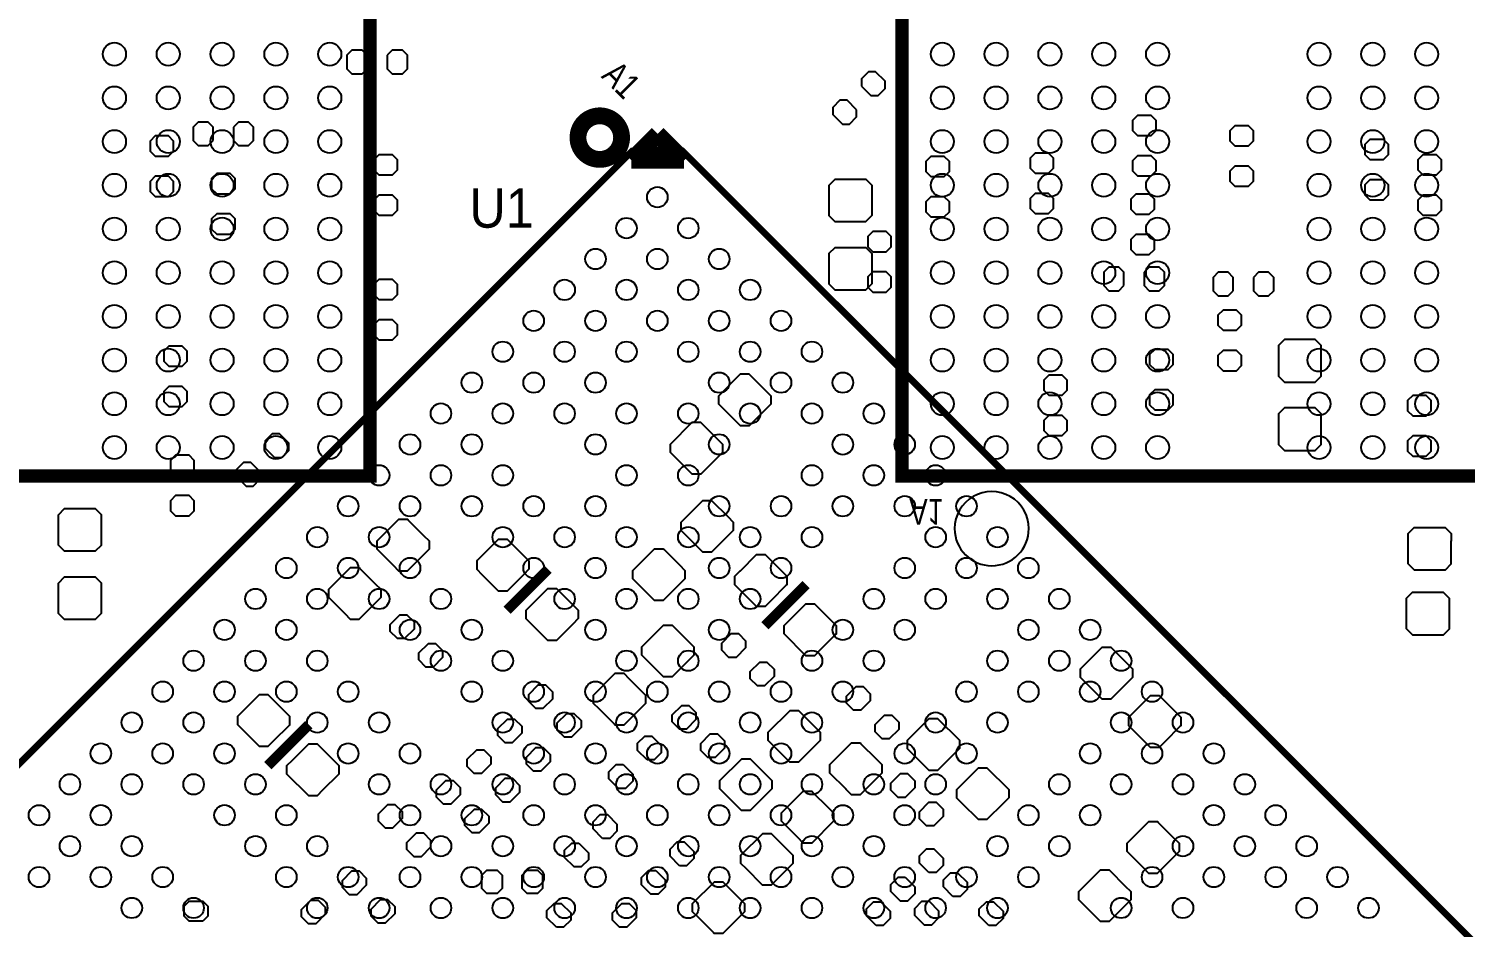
# Model space of a CAD drawing. Extents: x 0 to 69.6, y 0 to 50.1.
# Drawn here: x 27.1 to 48.46, y 26.68 to 40.04 of the extents above; entities that cross this region are included whole.
import ezdxf

# ---------------------------------------------------------------- set-up
doc = ezdxf.new("R2010")
doc.units = 0
for name, color, linetype in [('PG_SILKSCREEN_BOTTOM', 12, 'CONTINUOUS'), ('PG_SILKSCREEN_TOP', 254, 'CONTINUOUS'), ('PIN_BOTTOM', 1, 'CONTINUOUS'), ('PIN_TOP', 110, 'CONTINUOUS')]:
    doc.layers.add(name, color=color, linetype=linetype)

msp = doc.modelspace()

# ---------------------------------------------------------------- linework, layer by layer
at = {"layer": 'PG_SILKSCREEN_BOTTOM'}
for points, const_width in [([(22.17801, 33.389976), (32.17799, 33.389976), (32.17799, 47.890024), (22.17801, 47.890024), (22.17801, 33.389976), (32.17799, 33.389976), (32.17799, 47.890024), (22.17801, 47.890024)], 0.2), ([(40.085035, 33.389976), (50.08499, 33.389951), (50.08499, 47.890024), (40.08501, 47.890024), (40.085035, 33.389976), (50.08499, 33.389951), (50.08499, 47.890024), (40.08501, 47.890024)], 0.2), ([(34.823933, 32.004533), (34.213267, 31.393867)], 0.1524), ([(38.048667, 31.165267), (38.659333, 31.775933)], 0.1524), ([(30.657267, 29.082467), (31.267933, 29.693133)], 0.1524)]:
    msp.add_lwpolyline(points, dxfattribs=dict(at, const_width=const_width))
msp.add_lwpolyline([(41.971519, 32.607987, 1), (40.86849, 32.60799, 1)], format="xyb", close=True, dxfattribs=at)
at = {"layer": 'PG_SILKSCREEN_TOP', "const_width": 0.249911}
msp.add_lwpolyline([(35.916921, 38.423647, 1.000002), (35.268662, 38.423647, 0.999998), (35.916921, 38.423647)], format="xyb", dxfattribs=at)
at = {"layer": 'PG_SILKSCREEN_TOP'}
for points, const_width in [([(36.427181, 38.451993), (36.061599, 38.086386)], 0.249911), ([(36.453191, 38.478206), (36.42708, 38.452196)], 0.249911), ([(36.42708, 38.452196), (36.427181, 38.451993)], 0.249911), ([(36.845189, 38.086208), (36.453191, 38.478206)], 0.249911), ([(21.599601, 23.749), (36.095381, 38.244805)], 0.100101), ([(36.095381, 38.244805), (36.802593, 38.244805)], 0.100101), ([(36.802593, 38.244805), (51.298399, 23.749)], 0.100101), ([(36.061599, 38.086386), (36.845189, 38.086208)], 0.249911)]:
    msp.add_lwpolyline(points, dxfattribs=dict(at, const_width=const_width))
at = {"layer": 'PIN_BOTTOM'}
for points in [[(39.5351, 37.1729), (39.2049, 37.1729), (39.090295, 37.1729), (39.0017, 37.261495), (39.0017, 37.719), (39.0906, 37.8079), (39.204595, 37.8079), (39.2049, 37.807595), (39.5478, 37.807595), (39.6367, 37.718695), (39.6367, 37.375795), (39.6367, 37.264111), (39.545489, 37.1729)], [(39.5351, 36.1569), (39.2049, 36.1569), (39.090295, 36.1569), (39.0017, 36.245495), (39.0017, 36.703), (39.0906, 36.7919), (39.204595, 36.7919), (39.2049, 36.791595), (39.5478, 36.791595), (39.6367, 36.702695), (39.6367, 36.359795), (39.6367, 36.248111), (39.545489, 36.1569)], [(37.676176, 34.145042), (37.442673, 34.378519), (37.361647, 34.45957), (37.361647, 34.584843), (37.685142, 34.908363), (37.810872, 34.908363), (37.891466, 34.827743), (37.891466, 34.827312), (38.133934, 34.584843), (38.133934, 34.459139), (37.891466, 34.21667), (37.812497, 34.137702), (37.683516, 34.137702)], [(36.957762, 33.426629), (36.72426, 33.660105), (36.643234, 33.741157), (36.643234, 33.86643), (36.966728, 34.189949), (37.092458, 34.189949), (37.173052, 34.10933), (37.173052, 34.108898), (37.415521, 33.86643), (37.415521, 33.740725), (37.173052, 33.498257), (37.094084, 33.419288), (36.965103, 33.419288)], [(27.6479, 32.9057), (27.9781, 32.9057), (28.092705, 32.9057), (28.1813, 32.817105), (28.1813, 32.3596), (28.0924, 32.2707), (27.978405, 32.2707), (27.9781, 32.271005), (27.6352, 32.271005), (27.5463, 32.359905), (27.5463, 32.702805), (27.5463, 32.814489), (27.637511, 32.9057)], [(37.261038, 33.019771), (37.49454, 32.786295), (37.575566, 32.705243), (37.575566, 32.57997), (37.252072, 32.256451), (37.126342, 32.256451), (37.045748, 32.33707), (37.045748, 32.337502), (36.803279, 32.57997), (36.803279, 32.705675), (37.045748, 32.948143), (37.124716, 33.027112), (37.253697, 33.027112)], [(32.739838, 32.740371), (32.97334, 32.506895), (33.054366, 32.425843), (33.054366, 32.30057), (32.730872, 31.977051), (32.605142, 31.977051), (32.524548, 32.05767), (32.524548, 32.058102), (32.282079, 32.30057), (32.282079, 32.426275), (32.524548, 32.668743), (32.603516, 32.747712), (32.732497, 32.747712)], [(47.6123, 32.0929), (47.6123, 32.4231), (47.6123, 32.537705), (47.700895, 32.6263), (48.1584, 32.6263), (48.2473, 32.5374), (48.2473, 32.423405), (48.246995, 32.4231), (48.246995, 32.0802), (48.158095, 31.9913), (47.815195, 31.9913), (47.703511, 31.9913), (47.6123, 32.082511)], [(33.774939, 32.137528), (34.008416, 32.37103), (34.089467, 32.452056), (34.21474, 32.452056), (34.53826, 32.128562), (34.53826, 32.002832), (34.45764, 31.922237), (34.457208, 31.922237), (34.21474, 31.679769), (34.089035, 31.679769), (33.846567, 31.922237), (33.767598, 32.001206), (33.767598, 32.130187)], [(36.542624, 32.301358), (36.776127, 32.067881), (36.857153, 31.98683), (36.857153, 31.861557), (36.533658, 31.538037), (36.407928, 31.538037), (36.327334, 31.618657), (36.327334, 31.619088), (36.084866, 31.861557), (36.084866, 31.987261), (36.327334, 32.22973), (36.406303, 32.308698), (36.535284, 32.308698)], [(38.364668, 31.765265), (38.131191, 31.531763), (38.05014, 31.450737), (37.924867, 31.450737), (37.601347, 31.774232), (37.601347, 31.899962), (37.681967, 31.980556), (37.682399, 31.980556), (37.924867, 32.223024), (38.050572, 32.223024), (38.29304, 31.980556), (38.372009, 31.901587), (38.372009, 31.772606)], [(27.6479, 31.8897), (27.9781, 31.8897), (28.092705, 31.8897), (28.1813, 31.801105), (28.1813, 31.3436), (28.0924, 31.2547), (27.978405, 31.2547), (27.9781, 31.255005), (27.6352, 31.255005), (27.5463, 31.343905), (27.5463, 31.686805), (27.5463, 31.798489), (27.637511, 31.8897)], [(32.021424, 32.021958), (32.254927, 31.788481), (32.335953, 31.70743), (32.335953, 31.582157), (32.012458, 31.258637), (31.886728, 31.258637), (31.806134, 31.339257), (31.806134, 31.339688), (31.563666, 31.582157), (31.563666, 31.707861), (31.806134, 31.95033), (31.885103, 32.029298), (32.014084, 32.029298)], [(34.507932, 31.404535), (34.741409, 31.638037), (34.82246, 31.719063), (34.947733, 31.719063), (35.271253, 31.395568), (35.271253, 31.269838), (35.190633, 31.189244), (35.190201, 31.189244), (34.947733, 30.946776), (34.822028, 30.946776), (34.57956, 31.189244), (34.500591, 31.268213), (34.500591, 31.397194)], [(47.5869, 31.1277), (47.5869, 31.4579), (47.5869, 31.572505), (47.675495, 31.6611), (48.133, 31.6611), (48.2219, 31.5722), (48.2219, 31.458205), (48.221595, 31.4579), (48.221595, 31.115), (48.132695, 31.0261), (47.789795, 31.0261), (47.678111, 31.0261), (47.5869, 31.117311)], [(39.097661, 31.032272), (38.864184, 30.79877), (38.783133, 30.717744), (38.65786, 30.717744), (38.33434, 31.041238), (38.33434, 31.166968), (38.41496, 31.247563), (38.415392, 31.247563), (38.65786, 31.490031), (38.783565, 31.490031), (39.026033, 31.247563), (39.105002, 31.168594), (39.105002, 31.039613)], [(32.832243, 31.113984), (32.690816, 30.972557), (32.584746, 30.972557), (32.478675, 31.078627), (32.478675, 31.184698), (32.620102, 31.326125), (32.726173, 31.326125), (32.832243, 31.220054)], [(36.533176, 30.411242), (36.299673, 30.644719), (36.218647, 30.72577), (36.218647, 30.851043), (36.542142, 31.174563), (36.667872, 31.174563), (36.748466, 31.093943), (36.748466, 31.093512), (36.990934, 30.851043), (36.990934, 30.725339), (36.748466, 30.48287), (36.669497, 30.403902), (36.540516, 30.403902)], [(37.759843, 30.834584), (37.618416, 30.693157), (37.512346, 30.693157), (37.406275, 30.799227), (37.406275, 30.905298), (37.547702, 31.046725), (37.653773, 31.046725), (37.759843, 30.940654)], [(32.902957, 30.760416), (33.044384, 30.901843), (33.150454, 30.901843), (33.256525, 30.795773), (33.256525, 30.689702), (33.115098, 30.548275), (33.009027, 30.548275), (32.902957, 30.654346)], [(43.502758, 30.386376), (43.269281, 30.152873), (43.18823, 30.071847), (43.062957, 30.071847), (42.739437, 30.395342), (42.739437, 30.521072), (42.820057, 30.601666), (42.820488, 30.601666), (43.062957, 30.844134), (43.188661, 30.844134), (43.43113, 30.601666), (43.510098, 30.522697), (43.510098, 30.393716)], [(37.830557, 30.481016), (37.971984, 30.622443), (38.078054, 30.622443), (38.184125, 30.516373), (38.184125, 30.410302), (38.042698, 30.268875), (37.936627, 30.268875), (37.830557, 30.374946)], [(35.814762, 29.692829), (35.58126, 29.926305), (35.500234, 30.007357), (35.500234, 30.13263), (35.823728, 30.456149), (35.949458, 30.456149), (36.030052, 30.37553), (36.030052, 30.375098), (36.272521, 30.13263), (36.272521, 30.006925), (36.030052, 29.764457), (35.951084, 29.685488), (35.822103, 29.685488)], [(30.973268, 29.682465), (30.739791, 29.448963), (30.65874, 29.367937), (30.533467, 29.367937), (30.209947, 29.691432), (30.209947, 29.817162), (30.290567, 29.897756), (30.290999, 29.897756), (30.533467, 30.140224), (30.659172, 30.140224), (30.90164, 29.897756), (30.980609, 29.818787), (30.980609, 29.689806)], [(34.889643, 30.072584), (34.748216, 29.931157), (34.642146, 29.931157), (34.536075, 30.037227), (34.536075, 30.143298), (34.677502, 30.284725), (34.783573, 30.284725), (34.889643, 30.178654)], [(39.614043, 30.047184), (39.472616, 29.905757), (39.366546, 29.905757), (39.260475, 30.011827), (39.260475, 30.117898), (39.401902, 30.259325), (39.507973, 30.259325), (39.614043, 30.153254)], [(44.221171, 29.667962), (43.987695, 29.43446), (43.906643, 29.353434), (43.78137, 29.353434), (43.457851, 29.676928), (43.457851, 29.802658), (43.53847, 29.883252), (43.538902, 29.883252), (43.78137, 30.125721), (43.907075, 30.125721), (44.149543, 29.883252), (44.228512, 29.804284), (44.228512, 29.675303)], [(37.023243, 29.767784), (36.881816, 29.626357), (36.775746, 29.626357), (36.669675, 29.732427), (36.669675, 29.838498), (36.811102, 29.979925), (36.917173, 29.979925), (37.023243, 29.873854)], [(38.412776, 29.141242), (38.179273, 29.374719), (38.098247, 29.45577), (38.098247, 29.581043), (38.421742, 29.904563), (38.547472, 29.904563), (38.628066, 29.823943), (38.628066, 29.823512), (38.870534, 29.581043), (38.870534, 29.455339), (38.628066, 29.21287), (38.549097, 29.133902), (38.420116, 29.133902)], [(34.432443, 29.564584), (34.291016, 29.423157), (34.184946, 29.423157), (34.078875, 29.529227), (34.078875, 29.635298), (34.220302, 29.776725), (34.326373, 29.776725), (34.432443, 29.670654)], [(34.960357, 29.719016), (35.101784, 29.860443), (35.207854, 29.860443), (35.313925, 29.754373), (35.313925, 29.648302), (35.172498, 29.506875), (35.066427, 29.506875), (34.960357, 29.612946)], [(39.684757, 29.693616), (39.826184, 29.835043), (39.932254, 29.835043), (40.038325, 29.728973), (40.038325, 29.622902), (39.896898, 29.481475), (39.790827, 29.481475), (39.684757, 29.587546)], [(40.175739, 29.470528), (40.409216, 29.70403), (40.490267, 29.785056), (40.61554, 29.785056), (40.93906, 29.461562), (40.93906, 29.335832), (40.85844, 29.255237), (40.858008, 29.255237), (40.61554, 29.012769), (40.489835, 29.012769), (40.247367, 29.255237), (40.168398, 29.334206), (40.168398, 29.463187)], [(36.295584, 29.169157), (36.154157, 29.310584), (36.154157, 29.416654), (36.260227, 29.522725), (36.366298, 29.522725), (36.507725, 29.381298), (36.507725, 29.275227), (36.401654, 29.169157)], [(37.093957, 29.414216), (37.235384, 29.555643), (37.341454, 29.555643), (37.447525, 29.449573), (37.447525, 29.343502), (37.306098, 29.202075), (37.200027, 29.202075), (37.093957, 29.308146)], [(31.706261, 28.949472), (31.472784, 28.71597), (31.391733, 28.634944), (31.26646, 28.634944), (30.94294, 28.958438), (30.94294, 29.084168), (31.02356, 29.164763), (31.023992, 29.164763), (31.26646, 29.407231), (31.392165, 29.407231), (31.634633, 29.164763), (31.713602, 29.085794), (31.713602, 28.956813)], [(33.975269, 29.107384), (33.833841, 28.965957), (33.727771, 28.965957), (33.621701, 29.072027), (33.621701, 29.178098), (33.763128, 29.319525), (33.869198, 29.319525), (33.975269, 29.213454)], [(34.503157, 29.211016), (34.644584, 29.352443), (34.750654, 29.352443), (34.856725, 29.246373), (34.856725, 29.140302), (34.715298, 28.998875), (34.609227, 28.998875), (34.503157, 29.104946)], [(39.470838, 29.412971), (39.70434, 29.179495), (39.785366, 29.098443), (39.785366, 28.97317), (39.461872, 28.649651), (39.336142, 28.649651), (39.255548, 28.73027), (39.255548, 28.730702), (39.013079, 28.97317), (39.013079, 29.098875), (39.255548, 29.341343), (39.334516, 29.420312), (39.463497, 29.420312)], [(35.942016, 29.098443), (36.083443, 28.957016), (36.083443, 28.850946), (35.977373, 28.744875), (35.871302, 28.744875), (35.729875, 28.886302), (35.729875, 28.992373), (35.835946, 29.098443)], [(37.694362, 28.422829), (37.46086, 28.656305), (37.379834, 28.737357), (37.379834, 28.86263), (37.703328, 29.186149), (37.829058, 29.186149), (37.909652, 29.10553), (37.909652, 29.105098), (38.152121, 28.86263), (38.152121, 28.736925), (37.909652, 28.494457), (37.830684, 28.415488), (37.701703, 28.415488)], [(40.908732, 28.737535), (41.142209, 28.971037), (41.22326, 29.052063), (41.348533, 29.052063), (41.672053, 28.728568), (41.672053, 28.602838), (41.591433, 28.522244), (41.591001, 28.522244), (41.348533, 28.279776), (41.222828, 28.279776), (40.98036, 28.522244), (40.901391, 28.601213), (40.901391, 28.730194)], [(33.518069, 28.650184), (33.376641, 28.508757), (33.270571, 28.508757), (33.164501, 28.614827), (33.164501, 28.720898), (33.305928, 28.862325), (33.411998, 28.862325), (33.518069, 28.756254)], [(34.045982, 28.753816), (34.187409, 28.895243), (34.29348, 28.895243), (34.39955, 28.789173), (34.39955, 28.683102), (34.258123, 28.541675), (34.152053, 28.541675), (34.045982, 28.647746)], [(40.274443, 28.751784), (40.133016, 28.610357), (40.026946, 28.610357), (39.920875, 28.716427), (39.920875, 28.822498), (40.062302, 28.963925), (40.168373, 28.963925), (40.274443, 28.857854)], [(38.752424, 28.694558), (38.985927, 28.461081), (39.066953, 28.38003), (39.066953, 28.254757), (38.743458, 27.931237), (38.617728, 27.931237), (38.537134, 28.011857), (38.537134, 28.012288), (38.294666, 28.254757), (38.294666, 28.380461), (38.537134, 28.62293), (38.616103, 28.701898), (38.745084, 28.701898)], [(32.654443, 28.294584), (32.513016, 28.153157), (32.406946, 28.153157), (32.300875, 28.259227), (32.300875, 28.365298), (32.442302, 28.506725), (32.548373, 28.506725), (32.654443, 28.400654)], [(33.588782, 28.296616), (33.730209, 28.438043), (33.83628, 28.438043), (33.94235, 28.331973), (33.94235, 28.225902), (33.800923, 28.084475), (33.694853, 28.084475), (33.588782, 28.190546)], [(40.345157, 28.398216), (40.486584, 28.539643), (40.592654, 28.539643), (40.698725, 28.433573), (40.698725, 28.327502), (40.557298, 28.186075), (40.451227, 28.186075), (40.345157, 28.292146)], [(35.635184, 28.000757), (35.493757, 28.142184), (35.493757, 28.248254), (35.599827, 28.354325), (35.705898, 28.354325), (35.847325, 28.212898), (35.847325, 28.106827), (35.741254, 28.000757)], [(43.890438, 28.244546), (44.12394, 28.011069), (44.204966, 27.930018), (44.204966, 27.804745), (43.881472, 27.481225), (43.755742, 27.481225), (43.675148, 27.561845), (43.675148, 27.562277), (43.432679, 27.804745), (43.432679, 27.93045), (43.675148, 28.172918), (43.754116, 28.251887), (43.883097, 28.251887)], [(32.725157, 27.941016), (32.866584, 28.082443), (32.972654, 28.082443), (33.078725, 27.976373), (33.078725, 27.870302), (32.937298, 27.728875), (32.831227, 27.728875), (32.725157, 27.834946)], [(38.006376, 27.312442), (37.772873, 27.545919), (37.691847, 27.62697), (37.691847, 27.752243), (38.015342, 28.075763), (38.141072, 28.075763), (38.221666, 27.995143), (38.221666, 27.994712), (38.464134, 27.752243), (38.464134, 27.626539), (38.221666, 27.38407), (38.142697, 27.305102), (38.013716, 27.305102)], [(35.281616, 27.930043), (35.423043, 27.788616), (35.423043, 27.682546), (35.316973, 27.576475), (35.210902, 27.576475), (35.069475, 27.717902), (35.069475, 27.823973), (35.175546, 27.930043)], [(36.778184, 27.594357), (36.636757, 27.735784), (36.636757, 27.841854), (36.742827, 27.947925), (36.848898, 27.947925), (36.990325, 27.806498), (36.990325, 27.700427), (36.884254, 27.594357)], [(40.486584, 27.492757), (40.345157, 27.634184), (40.345157, 27.740254), (40.451227, 27.846325), (40.557298, 27.846325), (40.698725, 27.704898), (40.698725, 27.598827), (40.592654, 27.492757)], [(32.121043, 27.303984), (31.979616, 27.162557), (31.873546, 27.162557), (31.767475, 27.268627), (31.767475, 27.374698), (31.908902, 27.516125), (32.014973, 27.516125), (32.121043, 27.410054)], [(34.140013, 27.4558), (34.140013, 27.2558), (34.065007, 27.180794), (33.914994, 27.180794), (33.839988, 27.2558), (33.839988, 27.4558), (33.914994, 27.530806), (34.065007, 27.530806)], [(34.439987, 27.2558), (34.439987, 27.4558), (34.514993, 27.530806), (34.665006, 27.530806), (34.740012, 27.4558), (34.740012, 27.2558), (34.665006, 27.180794), (34.514993, 27.180794)], [(36.424616, 27.523643), (36.566043, 27.382216), (36.566043, 27.276146), (36.459973, 27.170075), (36.353902, 27.170075), (36.212475, 27.311502), (36.212475, 27.417573), (36.318546, 27.523643)], [(37.287962, 26.594029), (37.05446, 26.827505), (36.973434, 26.908557), (36.973434, 27.03383), (37.296928, 27.357349), (37.422658, 27.357349), (37.503252, 27.27673), (37.503252, 27.276298), (37.745721, 27.03383), (37.745721, 26.908125), (37.503252, 26.665657), (37.424284, 26.586688), (37.295303, 26.586688)], [(40.133016, 27.422043), (40.274443, 27.280616), (40.274443, 27.174546), (40.168373, 27.068475), (40.062302, 27.068475), (39.920875, 27.209902), (39.920875, 27.315973), (40.026946, 27.422043)], [(40.842184, 27.137157), (40.700757, 27.278584), (40.700757, 27.384654), (40.806827, 27.490725), (40.912898, 27.490725), (41.054325, 27.349298), (41.054325, 27.243227), (40.948254, 27.137157)], [(43.172024, 27.526132), (43.405527, 27.292656), (43.486553, 27.211604), (43.486553, 27.086331), (43.163058, 26.762812), (43.037328, 26.762812), (42.956734, 26.843431), (42.956734, 26.843863), (42.714266, 27.086331), (42.714266, 27.212036), (42.956734, 27.454504), (43.035703, 27.533473), (43.164684, 27.533473)], [(29.691, 26.769187), (29.491, 26.769187), (29.415994, 26.844193), (29.415994, 26.994206), (29.491, 27.069212), (29.691, 27.069212), (29.766006, 26.994206), (29.766006, 26.844193)], [(31.511443, 26.872184), (31.370016, 26.730757), (31.263946, 26.730757), (31.157875, 26.836827), (31.157875, 26.942898), (31.299302, 27.084325), (31.405373, 27.084325), (31.511443, 26.978254)], [(32.191757, 26.950416), (32.333184, 27.091843), (32.439254, 27.091843), (32.545325, 26.985773), (32.545325, 26.879702), (32.403898, 26.738275), (32.297827, 26.738275), (32.191757, 26.844346)], [(34.949409, 26.679931), (34.807982, 26.821359), (34.807982, 26.927429), (34.914053, 27.033499), (35.020123, 27.033499), (35.16155, 26.892072), (35.16155, 26.786002), (35.05548, 26.679931)], [(36.134243, 26.821384), (35.992816, 26.679957), (35.886746, 26.679957), (35.780675, 26.786027), (35.780675, 26.892098), (35.922102, 27.033525), (36.028173, 27.033525), (36.134243, 26.927454)], [(39.699184, 26.705357), (39.557757, 26.846784), (39.557757, 26.952854), (39.663827, 27.058925), (39.769898, 27.058925), (39.911325, 26.917498), (39.911325, 26.811427), (39.805254, 26.705357)], [(40.488616, 27.066443), (40.630043, 26.925016), (40.630043, 26.818946), (40.523973, 26.712875), (40.417902, 26.712875), (40.276475, 26.854302), (40.276475, 26.960373), (40.382546, 27.066443)], [(41.375584, 26.705357), (41.234157, 26.846784), (41.234157, 26.952854), (41.340227, 27.058925), (41.446298, 27.058925), (41.587725, 26.917498), (41.587725, 26.811427), (41.481654, 26.705357)]]:
    msp.add_lwpolyline(points, close=True, dxfattribs=at)
for centre in [(28.377998, 39.664996), (29.177996, 39.664996), (29.977994, 39.664996), (30.777993, 39.664996), (31.577991, 39.664996), (40.685009, 39.664996), (41.485007, 39.664996), (42.285006, 39.664996), (43.085004, 39.664996), (43.885002, 39.664996), (46.284998, 39.664996), (47.084996, 39.664996), (47.884994, 39.664996), (28.377998, 39.01501), (29.177996, 39.01501), (29.977994, 39.01501), (30.777993, 39.01501), (31.577991, 39.01501), (40.685009, 39.01501), (41.485007, 39.01501), (42.285006, 39.01501), (43.085004, 39.01501), (43.885002, 39.01501), (46.284998, 39.01501), (47.084996, 39.01501), (47.884994, 39.01501), (28.377998, 38.364998), (29.177996, 38.364998), (29.977994, 38.364998), (30.777993, 38.364998), (31.577991, 38.364998), (40.685009, 38.364998), (41.485007, 38.364998), (42.285006, 38.364998), (43.085004, 38.364998), (43.885002, 38.364998), (46.284998, 38.364998), (47.084996, 38.364998), (47.884994, 38.364998), (28.377998, 37.715012), (29.177996, 37.715012), (29.977994, 37.715012), (30.777993, 37.715012), (31.577991, 37.715012), (40.685009, 37.715012), (41.485007, 37.715012), (42.285006, 37.715012), (43.085004, 37.715012), (43.885002, 37.715012), (46.284998, 37.715012), (47.084996, 37.715012), (47.884994, 37.715012), (28.377998, 37.065001), (29.177996, 37.065001), (29.977994, 37.065001), (30.777993, 37.065001), (31.577991, 37.065001), (40.685009, 37.065001), (41.485007, 37.065001), (42.285006, 37.065001), (43.085004, 37.065001), (43.885002, 37.065001), (46.284998, 37.065001), (47.084996, 37.065001), (47.884994, 37.065001), (28.377998, 36.414989), (29.177996, 36.414989), (29.977994, 36.414989), (30.777993, 36.414989), (31.577991, 36.414989), (40.685009, 36.414989), (41.485007, 36.414989), (42.285006, 36.414989), (43.085004, 36.414989), (43.885002, 36.414989), (46.284998, 36.414989), (47.084996, 36.414989), (47.884994, 36.414989), (28.377998, 35.765003), (29.177996, 35.765003), (29.977994, 35.765003), (30.777993, 35.765003), (31.577991, 35.765003), (40.685009, 35.765003), (41.485007, 35.765003), (42.285006, 35.765003), (43.085004, 35.765003), (43.885002, 35.765003), (46.284998, 35.765003), (47.084996, 35.765003), (47.884994, 35.765003), (28.377998, 35.114992), (29.177996, 35.114992), (29.977994, 35.114992), (30.777993, 35.114992), (31.577991, 35.114992), (40.685009, 35.114992), (41.485007, 35.114992), (42.285006, 35.114992), (43.085004, 35.114992), (43.885002, 35.114992), (46.284998, 35.114992), (47.084996, 35.114992), (47.884994, 35.114992), (28.377998, 34.465006), (29.177996, 34.465006), (29.977994, 34.465006), (30.777993, 34.465006), (31.577991, 34.465006), (40.685009, 34.465006), (41.485007, 34.465006), (42.285006, 34.465006), (43.085004, 34.465006), (43.885002, 34.465006), (46.284998, 34.465006), (47.084996, 34.465006), (47.884994, 34.465006), (28.377998, 33.814995), (29.177996, 33.814995), (29.977994, 33.814995), (30.777993, 33.814995), (31.577991, 33.814995), (40.685009, 33.814995), (41.485007, 33.814995), (42.285006, 33.814995), (43.085004, 33.814995), (43.885002, 33.814995), (46.284998, 33.814995), (47.084996, 33.814995), (47.884994, 33.814995)]:
    msp.add_circle(centre, 0.17145, dxfattribs=at)
at = {"layer": 'PIN_TOP'}
for points in [[(32.133413, 39.4478), (32.133413, 39.6478), (32.058407, 39.722806), (31.908394, 39.722806), (31.833388, 39.6478), (31.833388, 39.4478), (31.908394, 39.372794), (32.058407, 39.372794)], [(32.433387, 39.6478), (32.433387, 39.4478), (32.508393, 39.372794), (32.658406, 39.372794), (32.733412, 39.4478), (32.733412, 39.6478), (32.658406, 39.722806), (32.508393, 39.722806)], [(39.481557, 39.191184), (39.622984, 39.049757), (39.729054, 39.049757), (39.835125, 39.155827), (39.835125, 39.261898), (39.693698, 39.403325), (39.587627, 39.403325), (39.481557, 39.297254)], [(39.410843, 38.837616), (39.269416, 38.979043), (39.163346, 38.979043), (39.057275, 38.872973), (39.057275, 38.766902), (39.198702, 38.625475), (39.304773, 38.625475), (39.410843, 38.731546)], [(29.847413, 38.381), (29.847413, 38.581), (29.772407, 38.656006), (29.622394, 38.656006), (29.547388, 38.581), (29.547388, 38.381), (29.622394, 38.305994), (29.772407, 38.305994)], [(30.147387, 38.581), (30.147387, 38.381), (30.222393, 38.305994), (30.372406, 38.305994), (30.447412, 38.381), (30.447412, 38.581), (30.372406, 38.656006), (30.222393, 38.656006)], [(43.588, 38.453187), (43.788, 38.453187), (43.863006, 38.528193), (43.863006, 38.678206), (43.788, 38.753212), (43.588, 38.753212), (43.512994, 38.678206), (43.512994, 38.528193)], [(28.983, 38.148387), (29.183, 38.148387), (29.258006, 38.223393), (29.258006, 38.373406), (29.183, 38.448412), (28.983, 38.448412), (28.907994, 38.373406), (28.907994, 38.223393)], [(45.0358, 38.300787), (45.2358, 38.300787), (45.310806, 38.375793), (45.310806, 38.525806), (45.2358, 38.600812), (45.0358, 38.600812), (44.960794, 38.525806), (44.960794, 38.375793)], [(47.0424, 38.097587), (47.2424, 38.097587), (47.317406, 38.172593), (47.317406, 38.322606), (47.2424, 38.397612), (47.0424, 38.397612), (46.967394, 38.322606), (46.967394, 38.172593)], [(32.3104, 37.868987), (32.5104, 37.868987), (32.585406, 37.943993), (32.585406, 38.094006), (32.5104, 38.169012), (32.3104, 38.169012), (32.235394, 38.094006), (32.235394, 37.943993)], [(40.5146, 37.843587), (40.7146, 37.843587), (40.789606, 37.918593), (40.789606, 38.068606), (40.7146, 38.143612), (40.5146, 38.143612), (40.439594, 38.068606), (40.439594, 37.918593)], [(42.064, 37.894387), (42.264, 37.894387), (42.339006, 37.969393), (42.339006, 38.119406), (42.264, 38.194412), (42.064, 38.194412), (41.988994, 38.119406), (41.988994, 37.969393)], [(43.788, 38.153213), (43.588, 38.153213), (43.512994, 38.078207), (43.512994, 37.928194), (43.588, 37.853188), (43.788, 37.853188), (43.863006, 37.928194), (43.863006, 38.078207)], [(47.8298, 37.868987), (48.0298, 37.868987), (48.104806, 37.943993), (48.104806, 38.094006), (48.0298, 38.169012), (47.8298, 38.169012), (47.754794, 38.094006), (47.754794, 37.943993)], [(29.183, 37.848413), (28.983, 37.848413), (28.907994, 37.773407), (28.907994, 37.623394), (28.983, 37.548388), (29.183, 37.548388), (29.258006, 37.623394), (29.258006, 37.773407)], [(29.8974, 37.589587), (30.0974, 37.589587), (30.172406, 37.664593), (30.172406, 37.814606), (30.0974, 37.889612), (29.8974, 37.889612), (29.822394, 37.814606), (29.822394, 37.664593)], [(45.2358, 38.000813), (45.0358, 38.000813), (44.960794, 37.925807), (44.960794, 37.775794), (45.0358, 37.700788), (45.2358, 37.700788), (45.310806, 37.775794), (45.310806, 37.925807)], [(42.264, 37.594413), (42.064, 37.594413), (41.988994, 37.519407), (41.988994, 37.369394), (42.064, 37.294388), (42.264, 37.294388), (42.339006, 37.369394), (42.339006, 37.519407)], [(47.2424, 37.797613), (47.0424, 37.797613), (46.967394, 37.722607), (46.967394, 37.572594), (47.0424, 37.497588), (47.2424, 37.497588), (47.317406, 37.572594), (47.317406, 37.722607)], [(32.5104, 37.569013), (32.3104, 37.569013), (32.235394, 37.494007), (32.235394, 37.343994), (32.3104, 37.268988), (32.5104, 37.268988), (32.585406, 37.343994), (32.585406, 37.494007)], [(40.7146, 37.543613), (40.5146, 37.543613), (40.439594, 37.468607), (40.439594, 37.318594), (40.5146, 37.243588), (40.7146, 37.243588), (40.789606, 37.318594), (40.789606, 37.468607)], [(43.5626, 37.284787), (43.7626, 37.284787), (43.837606, 37.359793), (43.837606, 37.509806), (43.7626, 37.584812), (43.5626, 37.584812), (43.487594, 37.509806), (43.487594, 37.359793)], [(48.0298, 37.569013), (47.8298, 37.569013), (47.754794, 37.494007), (47.754794, 37.343994), (47.8298, 37.268988), (48.0298, 37.268988), (48.104806, 37.343994), (48.104806, 37.494007)], [(30.0974, 37.289613), (29.8974, 37.289613), (29.822394, 37.214607), (29.822394, 37.064594), (29.8974, 36.989588), (30.0974, 36.989588), (30.172406, 37.064594), (30.172406, 37.214607)], [(39.651, 36.725987), (39.851, 36.725987), (39.926006, 36.800993), (39.926006, 36.951006), (39.851, 37.026012), (39.651, 37.026012), (39.575994, 36.951006), (39.575994, 36.800993)], [(43.7626, 36.984813), (43.5626, 36.984813), (43.487594, 36.909807), (43.487594, 36.759794), (43.5626, 36.684788), (43.7626, 36.684788), (43.837606, 36.759794), (43.837606, 36.909807)], [(32.3104, 36.014787), (32.5104, 36.014787), (32.585406, 36.089793), (32.585406, 36.239806), (32.5104, 36.314812), (32.3104, 36.314812), (32.235394, 36.239806), (32.235394, 36.089793)], [(39.851, 36.426013), (39.651, 36.426013), (39.575994, 36.351007), (39.575994, 36.200994), (39.651, 36.125988), (39.851, 36.125988), (39.926006, 36.200994), (39.926006, 36.351007)], [(43.385613, 36.222), (43.385613, 36.422), (43.310607, 36.497006), (43.160594, 36.497006), (43.085588, 36.422), (43.085588, 36.222), (43.160594, 36.146994), (43.310607, 36.146994)], [(43.685587, 36.422), (43.685587, 36.222), (43.760593, 36.146994), (43.910606, 36.146994), (43.985612, 36.222), (43.985612, 36.422), (43.910606, 36.497006), (43.760593, 36.497006)], [(45.011213, 36.1458), (45.011213, 36.3458), (44.936207, 36.420806), (44.786194, 36.420806), (44.711188, 36.3458), (44.711188, 36.1458), (44.786194, 36.070794), (44.936207, 36.070794)], [(45.311187, 36.3458), (45.311187, 36.1458), (45.386193, 36.070794), (45.536206, 36.070794), (45.611212, 36.1458), (45.611212, 36.3458), (45.536206, 36.420806), (45.386193, 36.420806)], [(32.5104, 35.714813), (32.3104, 35.714813), (32.235394, 35.639807), (32.235394, 35.489794), (32.3104, 35.414788), (32.5104, 35.414788), (32.585406, 35.489794), (32.585406, 35.639807)], [(44.858, 35.557587), (45.058, 35.557587), (45.133006, 35.632593), (45.133006, 35.782606), (45.058, 35.857612), (44.858, 35.857612), (44.782994, 35.782606), (44.782994, 35.632593)], [(29.1862, 35.024187), (29.3862, 35.024187), (29.461206, 35.099193), (29.461206, 35.249206), (29.3862, 35.324212), (29.1862, 35.324212), (29.111194, 35.249206), (29.111194, 35.099193)], [(43.842, 34.973387), (44.042, 34.973387), (44.117006, 35.048393), (44.117006, 35.198406), (44.042, 35.273412), (43.842, 35.273412), (43.766994, 35.198406), (43.766994, 35.048393)], [(45.058, 35.257613), (44.858, 35.257613), (44.782994, 35.182607), (44.782994, 35.032594), (44.858, 34.957588), (45.058, 34.957588), (45.133006, 35.032594), (45.133006, 35.182607)], [(45.7835, 34.7853), (46.1137, 34.7853), (46.228305, 34.7853), (46.3169, 34.873895), (46.3169, 35.3314), (46.228, 35.4203), (46.114005, 35.4203), (46.1137, 35.419995), (45.7708, 35.419995), (45.6819, 35.331095), (45.6819, 34.988195), (45.6819, 34.876511), (45.773111, 34.7853)], [(42.2672, 34.592387), (42.4672, 34.592387), (42.542206, 34.667393), (42.542206, 34.817406), (42.4672, 34.892412), (42.2672, 34.892412), (42.192194, 34.817406), (42.192194, 34.667393)], [(29.3862, 34.724213), (29.1862, 34.724213), (29.111194, 34.649207), (29.111194, 34.499194), (29.1862, 34.424188), (29.3862, 34.424188), (29.461206, 34.499194), (29.461206, 34.649207)], [(44.042, 34.673413), (43.842, 34.673413), (43.766994, 34.598407), (43.766994, 34.448394), (43.842, 34.373388), (44.042, 34.373388), (44.117006, 34.448394), (44.117006, 34.598407)], [(45.7835, 33.7693), (46.1137, 33.7693), (46.228305, 33.7693), (46.3169, 33.857895), (46.3169, 34.3154), (46.228, 34.4043), (46.114005, 34.4043), (46.1137, 34.403995), (45.7708, 34.403995), (45.6819, 34.315095), (45.6819, 33.972195), (45.6819, 33.860511), (45.773111, 33.7693)], [(47.6774, 34.287587), (47.8774, 34.287587), (47.952406, 34.362593), (47.952406, 34.512606), (47.8774, 34.587612), (47.6774, 34.587612), (47.602394, 34.512606), (47.602394, 34.362593)], [(42.4672, 34.292413), (42.2672, 34.292413), (42.192194, 34.217407), (42.192194, 34.067394), (42.2672, 33.992388), (42.4672, 33.992388), (42.542206, 34.067394), (42.542206, 34.217407)], [(30.616957, 33.806384), (30.758384, 33.664957), (30.864454, 33.664957), (30.970525, 33.771027), (30.970525, 33.877098), (30.829098, 34.018525), (30.723027, 34.018525), (30.616957, 33.912454)], [(47.8774, 33.987613), (47.6774, 33.987613), (47.602394, 33.912607), (47.602394, 33.762594), (47.6774, 33.687588), (47.8774, 33.687588), (47.952406, 33.762594), (47.952406, 33.912607)], [(29.2878, 33.398587), (29.4878, 33.398587), (29.562806, 33.473593), (29.562806, 33.623606), (29.4878, 33.698612), (29.2878, 33.698612), (29.212794, 33.623606), (29.212794, 33.473593)], [(30.546243, 33.452816), (30.404816, 33.594243), (30.298746, 33.594243), (30.192675, 33.488173), (30.192675, 33.382102), (30.334102, 33.240675), (30.440173, 33.240675), (30.546243, 33.346746)], [(29.4878, 33.098613), (29.2878, 33.098613), (29.212794, 33.023607), (29.212794, 32.873594), (29.2878, 32.798588), (29.4878, 32.798588), (29.562806, 32.873594), (29.562806, 33.023607)]]:
    msp.add_lwpolyline(points, close=True, dxfattribs=at)
for centre in [(36.449, 37.537568), (35.989463, 37.078031), (36.908537, 37.078031), (35.529825, 36.618418), (36.449, 36.618494), (37.368175, 36.618418), (35.070237, 36.158805), (35.989362, 36.158881), (36.908638, 36.158881), (37.827763, 36.158805), (34.610599, 35.699167), (35.529774, 35.699268), (36.449, 35.699243), (37.368226, 35.699268), (38.287401, 35.699167), (34.15096, 35.239554), (35.070136, 35.23963), (35.989387, 35.23963), (36.908613, 35.23963), (37.827864, 35.23963), (38.74704, 35.239554), (33.69122, 34.779788), (34.610497, 34.780017), (35.529774, 34.780017), (37.368226, 34.780017), (38.287503, 34.780017), (39.20678, 34.779788), (33.231582, 34.32015), (34.150757, 34.320251), (35.070136, 34.320378), (35.989362, 34.320404), (36.908638, 34.320404), (37.827864, 34.320378), (38.747243, 34.320251), (39.666418, 34.32015), (32.771969, 33.860562), (33.691119, 33.860613), (35.529749, 33.860765), (37.368251, 33.860765), (39.206881, 33.860613), (40.126031, 33.860562), (32.312356, 33.400924), (33.231506, 33.401025), (34.150757, 33.401), (35.989362, 33.401152), (36.908638, 33.401152), (38.747243, 33.401), (39.666494, 33.401025), (40.585644, 33.400924), (31.852743, 32.941311), (32.771893, 32.941387), (33.691144, 32.941387), (34.61037, 32.941387), (35.529622, 32.941387), (37.368378, 32.941387), (38.28763, 32.941387), (39.206856, 32.941387), (40.126107, 32.941387), (41.045257, 32.941311), (31.393105, 32.481698), (32.31228, 32.481774), (34.150757, 32.481774), (35.069983, 32.481749), (35.989235, 32.481749), (36.908765, 32.481749), (37.828017, 32.481749), (38.747243, 32.481774), (40.58572, 32.481774), (41.504895, 32.481698), (30.933568, 32.022161), (31.852641, 32.022161), (32.771918, 32.022161), (34.61037, 32.022161), (35.529622, 32.022136), (37.368378, 32.022136), (38.28763, 32.022161), (40.126082, 32.022161), (41.045359, 32.022161), (41.964432, 32.022161), (30.473955, 31.562523), (31.393105, 31.562624), (32.31228, 31.562523), (33.231506, 31.562548), (35.070009, 31.562523), (35.989362, 31.56237), (36.908638, 31.56237), (37.827991, 31.562523), (39.666494, 31.562548), (40.58572, 31.562523), (41.504895, 31.562624), (42.424045, 31.562523), (30.014342, 31.10291), (30.933492, 31.102986), (32.771893, 31.10291), (33.691144, 31.10291), (35.529774, 31.102783), (37.368226, 31.102783), (39.206856, 31.10291), (40.126107, 31.10291), (41.964508, 31.102986), (42.883658, 31.10291), (29.554703, 30.643297), (30.473879, 30.643373), (31.393105, 30.643347), (33.231506, 30.643297), (34.150783, 30.643297), (35.989387, 30.643144), (36.908613, 30.643144), (38.747217, 30.643297), (39.666494, 30.643297), (41.504895, 30.643347), (42.424121, 30.643373), (43.343297, 30.643297), (29.09509, 30.183658), (30.01424, 30.18376), (30.933517, 30.18376), (31.852718, 30.18376), (33.691144, 30.183658), (34.610523, 30.183531), (35.529774, 30.183506), (36.449, 30.183531), (37.368226, 30.183506), (38.287477, 30.183531), (39.206856, 30.183658), (41.045282, 30.18376), (41.964483, 30.18376), (42.88376, 30.18376), (43.80291, 30.183658), (28.635477, 29.724045), (29.554627, 29.724121), (31.393105, 29.724147), (32.312356, 29.724121), (34.15091, 29.723918), (35.070161, 29.723918), (35.989362, 29.723918), (36.908638, 29.723918), (37.827839, 29.723918), (38.74709, 29.723918), (40.585644, 29.724121), (41.504895, 29.724147), (43.343373, 29.724121), (44.262523, 29.724045), (28.175839, 29.264432), (29.095014, 29.264508), (30.01424, 29.264483), (31.852743, 29.264508), (32.771969, 29.264483), (34.610523, 29.26428), (35.529774, 29.264305), (36.449, 29.26428), (37.368226, 29.264305), (38.287477, 29.26428), (40.126031, 29.264483), (41.045257, 29.264508), (42.88376, 29.264483), (43.802986, 29.264508), (44.722161, 29.264432), (27.716302, 28.804895), (28.635376, 28.804895), (29.554653, 28.804895), (30.473853, 28.804895), (32.312381, 28.804895), (33.231734, 28.804743), (34.150986, 28.804743), (35.070136, 28.804667), (35.989387, 28.804667), (36.908613, 28.804667), (37.827864, 28.804667), (38.747014, 28.804743), (39.666266, 28.804743), (40.585619, 28.804895), (42.424147, 28.804895), (43.343347, 28.804895), (44.262624, 28.804895), (45.181698, 28.804895), (27.256689, 28.345257), (28.175839, 28.345359), (30.01424, 28.345282), (30.933492, 28.345257), (32.772121, 28.34513), (33.691373, 28.345105), (34.610599, 28.34513), (35.529774, 28.345054), (36.449, 28.345054), (37.368226, 28.345054), (38.287401, 28.34513), (39.206627, 28.345105), (40.125879, 28.34513), (41.964508, 28.345257), (42.88376, 28.345282), (44.722161, 28.345359), (45.641311, 28.345257), (27.716226, 27.88572), (28.635477, 27.88572), (30.473879, 27.885644), (31.393105, 27.885619), (33.23176, 27.885492), (34.15096, 27.885492), (35.070237, 27.885492), (35.989362, 27.885441), (36.908638, 27.885441), (37.827763, 27.885492), (38.74704, 27.885492), (39.66624, 27.885492), (41.504895, 27.885619), (42.424121, 27.885644), (44.262523, 27.88572), (45.181774, 27.88572), (46.100924, 27.885644), (27.256613, 27.426107), (28.175839, 27.426082), (29.09509, 27.426107), (30.933517, 27.426031), (31.85287, 27.425879), (32.772121, 27.425879), (33.691373, 27.425904), (34.610599, 27.425879), (35.529825, 27.425904), (36.449, 27.425802), (37.368175, 27.425904), (38.287401, 27.425879), (39.206627, 27.425904), (40.125879, 27.425879), (41.04513, 27.425879), (41.964483, 27.426031), (43.80291, 27.426107), (44.722161, 27.426082), (45.641387, 27.426107), (46.560562, 27.426031), (28.635452, 26.966494), (29.554703, 26.966494), (31.393257, 26.966266), (32.312508, 26.96624), (33.231734, 26.966266), (34.150986, 26.966266), (35.070212, 26.966266), (35.989463, 26.966266), (36.908537, 26.966266), (37.827788, 26.966266), (38.747014, 26.966266), (39.666266, 26.966266), (40.585492, 26.96624), (41.504743, 26.966266), (43.343297, 26.966494), (44.262548, 26.966494), (46.101025, 26.966494), (47.02015, 26.966418)]:
    msp.add_circle(centre, 0.1524, dxfattribs=at)

# ---------------------------------------------------------------- texts
at = {"layer": 'PG_SILKSCREEN_BOTTOM', "text_generation_flag": 2, "width": 0.8}
msp.add_text('A1', height=0.381, rotation=180, dxfattribs=at).set_placement((40.194992, 33.049997))
at = {"layer": 'PG_SILKSCREEN_TOP', "width": 0.8}
msp.add_text('A1', height=0.381, rotation=315, dxfattribs=at).set_placement((35.602799, 39.327099))
at = {"layer": 'PG_SILKSCREEN_TOP', "width": 0.956522}
msp.add_text('U1', height=0.5842, dxfattribs=at).set_placement((33.655, 37.084))

doc.saveas('drawing.dxf')
